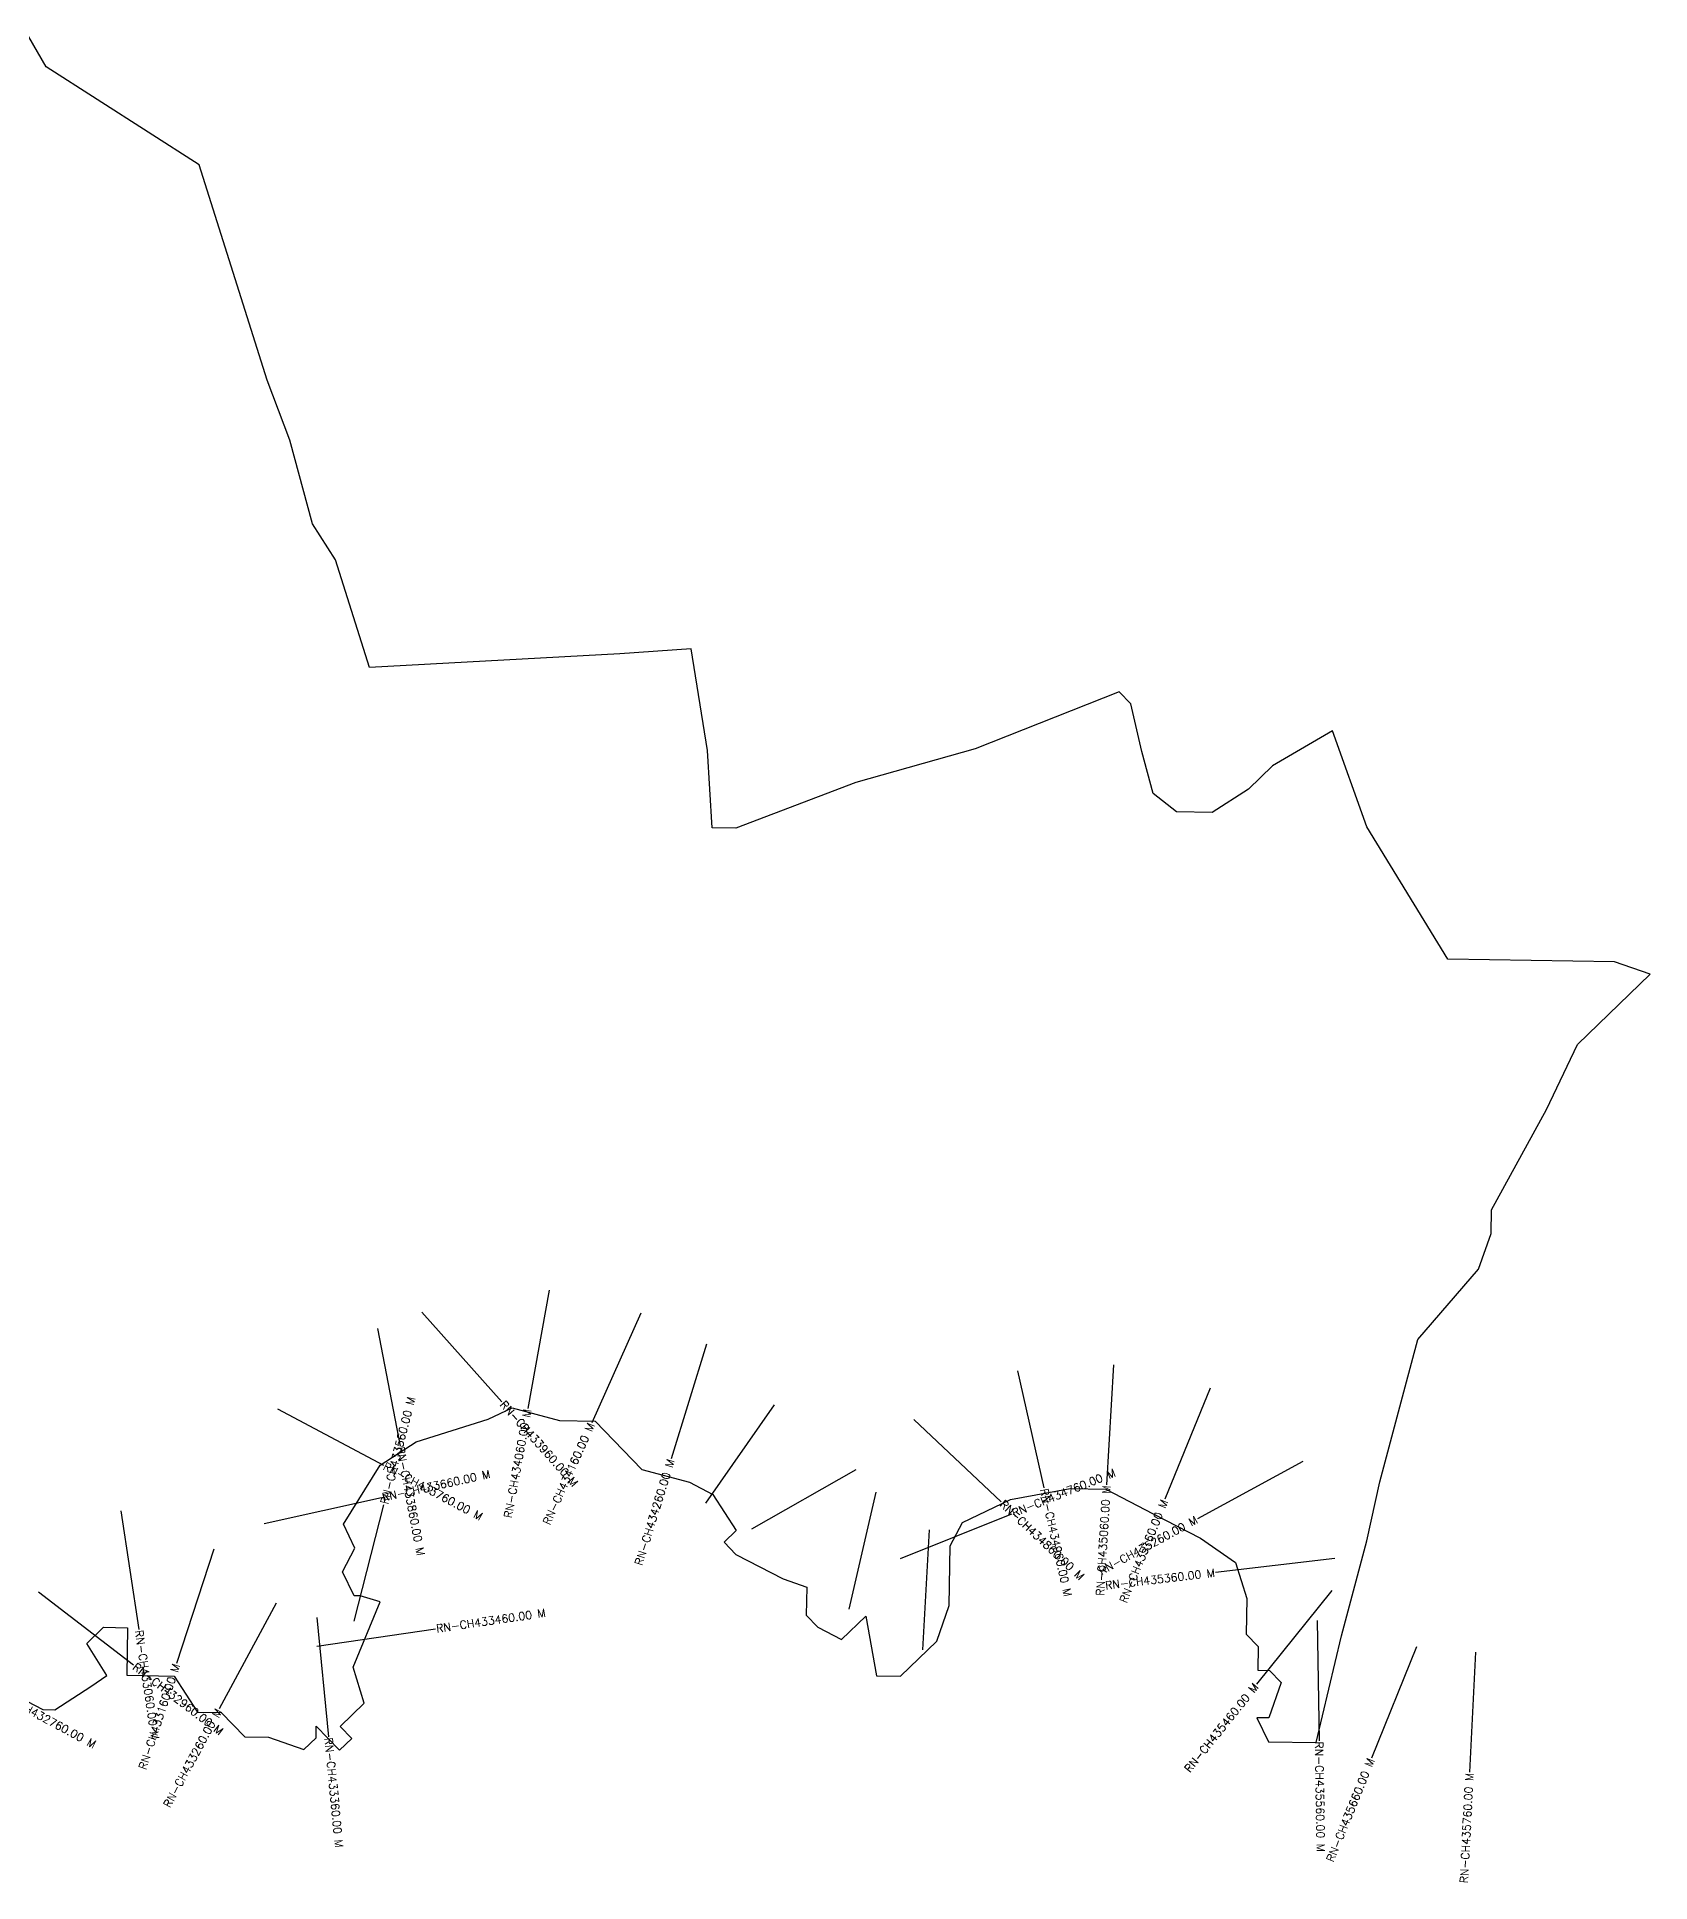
# Model space of a CAD drawing. Header units: metres. Extents: x 305188 to 309375, y 1922807 to 1926263.
# Drawn here: x 307359 to 309375, y 1922807 to 1925113 of the extents above; entities that cross this region are included whole.
import ezdxf
from ezdxf.enums import TextEntityAlignment as Align

# ---------------------------------------------------------------- set-up
doc = ezdxf.new("R2010")
doc.units = ezdxf.units.M
for name, color, linetype in [('CS', 134, 'Continuous'), ('CSMark', 6, 'Continuous'), ('VILLAGE BOUNDRY', 10, 'Continuous')]:
    doc.layers.add(name, color=color, linetype=linetype)
doc.styles.get("Standard").update_dxf_attribs({"font": 'simplex.shx'})

msp = doc.modelspace()

# ---------------------------------------------------------------- linework, layer by layer
at = {"layer": 'CS'}
for p, q in [((307999.1, 1923546.8), (307972.2, 1923399.2)), ((307840, 1923519.6), (307939.9, 1923407.6)), ((308113.5, 1923518.2), (308052.1, 1923381.4)), ((307784.3, 1923499.2), (307812.6, 1923351.9)), ((308195.6, 1923479.7), (308151.4, 1923336.4)), ((308584.2, 1923446.2), (308617, 1923299.9)), ((308704.2, 1923453.7), (308695.5, 1923303.9)), ((308825, 1923424.5), (308768.3, 1923285.7)), ((307659.6, 1923398.8), (307792, 1923328.4)), ((308280.2, 1923403.8), (308194.5, 1923280.7)), ((308454.6, 1923385.4), (308563.8, 1923282.6)), ((308940.9, 1923332.8), (308809, 1923261.4)), ((308382.3, 1923322.4), (308251.9, 1923248.3)), ((307643, 1923255.3), (307789.5, 1923287.7)), ((308407.1, 1923294.5), (308373.5, 1923148.2)), ((307463.6, 1923271.4), (307486.2, 1923123.1)), ((307755.3, 1923133.5), (307792.5, 1923278.8)), ((308437.9, 1923211.5), (308577, 1923267.6)), ((308473.8, 1923247.5), (308465.3, 1923097.7)), ((307579.9, 1923223.2), (307533.5, 1923080.6)), ((308980.8, 1923211.8), (308831.8, 1923194.2)), ((307360.7, 1923170), (307479.7, 1923078.7)), ((308977, 1923171.6), (308882.9, 1923054.7)), ((307658, 1923156), (307586.8, 1923024)), ((307708.5, 1923138.1), (307723.1, 1922988.8)), ((307708.5, 1923102), (307856.9, 1923123.8)), ((308958.6, 1923134), (308961, 1922984)), ((309082.7, 1923101.4), (309026.5, 1922962.3)), ((309156.4, 1923094.5), (309148.9, 1922944.7))]:
    msp.add_line(p, q, dxfattribs=at)
at = {"layer": 'VILLAGE BOUNDRY'}
msp.add_lwpolyline([(307336.7, 1923038.2), (307366.2, 1923022.9), (307381.1, 1923022.6), (307426.2, 1923051.6), (307446.2, 1923065.5), (307421.2, 1923105.4), (307442.3, 1923125.7), (307472, 1923125.2), (307471.1, 1923065.8), (307530.5, 1923064.8), (307559.5, 1923019.7), (307589.3, 1923019.2), (307618.5, 1922988.9), (307648.3, 1922988.5), (307692.6, 1922972.9), (307707.8, 1922987.5), (307708, 1923002.3), (307737.2, 1922972.1), (307752.4, 1922986.7), (307737.7, 1923001.8), (307768, 1923031.1), (307753.9, 1923076), (307788, 1923157.4), (307762.8, 1923165), (307755.3, 1923165.2), (307740.9, 1923195.2), (307756.3, 1923224.7), (307741.9, 1923254.7), (307787.7, 1923328.3), (307832.9, 1923357.3), (307922.6, 1923385.6), (307952.6, 1923399.9), (308011.8, 1923384.1), (308056.4, 1923383.3), (308114.9, 1923322.9), (308174.2, 1923307), (308203.7, 1923291.7), (308232.6, 1923246.6), (308217.5, 1923231.9), (308232.2, 1923216.8), (308291.2, 1923186.1), (308320.8, 1923175.7), (308320.2, 1923141), (308334.8, 1923125.9), (308364.3, 1923110.5), (308394.5, 1923139.8), (308408.2, 1923065.1), (308437.9, 1923064.7), (308483.3, 1923108.5), (308498.9, 1923152.9), (308500.1, 1923227.3), (308515.4, 1923256.8), (308575.4, 1923285.5), (308650.1, 1923299.2), (308694.7, 1923298.4), (308753.6, 1923267.7), (308812.7, 1923237), (308856.8, 1923206.5), (308870.9, 1923161.6), (308870.1, 1923117), (308884.8, 1923101.9), (308884.3, 1923072.2), (308899.2, 1923071.9), (308913.8, 1923056.8), (308898.2, 1923012.4), (308883.3, 1923012.7), (308897.7, 1922982.7), (308957.2, 1922981.7), (308989.1, 1923115.1), (309020.8, 1923233.6), (309036.9, 1923307.6), (309068.6, 1923426.1), (309084.5, 1923485.4), (309160.3, 1923573.4), (309176, 1923617.7), (309176.4, 1923647.5), (309245.4, 1923772.8), (309284, 1923853.9), (309374.7, 1923941.7), (309330.3, 1923957.3), (309122.1, 1923960.8), (309020.7, 1924126.1), (308978, 1924245.8), (308903, 1924202.4), (308872.7, 1924173.1), (308827.6, 1924144.1), (308783, 1924144.9), (308753.6, 1924167.6), (308739.6, 1924220), (308725.7, 1924279.7), (308711.1, 1924294.8), (308531.4, 1924223.4), (308382, 1924181.2), (308232.3, 1924124.2), (308202.5, 1924124.7), (308196.7, 1924221.5), (308176.5, 1924348.3), (308087.1, 1924342.3), (307774.5, 1924325.1), (307732.1, 1924459.7), (307703.1, 1924504.8), (307675, 1924609.4), (307646.5, 1924684.3), (307561.7, 1924953.4), (307370.4, 1925075.6), (307348.7, 1925113.1)], dxfattribs=at)

# ---------------------------------------------------------------- texts
at = {"layer": 'CSMark'}
for s, rotation, p in [('RN-CH433560.00 M', 75.6469, (307792.8, 1923279.8)), ('RN-CH433960.00 M', 311.7142, (307940.5, 1923406.8)), ('RN-CH433860.00 M', 280.8796, (307812.8, 1923351)), ('RN-CH433760.00 M', 331.9949, (307792.9, 1923327.9)), ('RN-CH433660.00 M', 12.4424, (307790.4, 1923287.9)), ('RN-CH434760.00 M', 21.9504, (308577.9, 1923268)), ('RN-CH434860.00 M', 316.7538, (308564.6, 1923281.9)), ('RN-CH434960.00 M', 282.6525, (308617.2, 1923298.9)), ('RN-CH433460.00 M', 8.3603, (307857.9, 1923124)), ('RN-CH433060.00 M', 278.6472, (307486.3, 1923122.1)), ('RN-CH432960.00 M', 322.506, (307480.5, 1923078.1)), ('RN-CH432760.00 M', 331.782, (307310.1, 1923043.7)), ('RN-CH433360.00 M', 275.5686, (307723.2, 1922987.8)), ('RN-CH435560.00 M', 270.9072, (308961, 1922983))]:
    msp.add_text(s, height=10, rotation=rotation, dxfattribs=at).set_placement(p, align=Align.MIDDLE_LEFT)
for s, rotation, p in [('RN-CH434060.00 M', 79.6575, (307972, 1923398.2)), ('RN-CH434160.00 M', 65.8341, (308051.7, 1923380.5)), ('RN-CH434260.00 M', 72.8343, (308151.1, 1923335.4)), ('RN-CH435060.00 M', 86.6386, (308695.4, 1923302.9)), ('RN-CH435160.00 M', 67.8065, (308768, 1923284.7)), ('RN-CH435260.00 M', 28.4172, (308808.1, 1923260.9)), ('RN-CH435360.00 M', 6.7401, (308830.8, 1923194.1)), ('RN-CH433160.00 M', 71.9508, (307533.2, 1923079.7)), ('RN-CH435460.00 M', 51.1592, (308882.3, 1923053.9)), ('RN-CH433260.00 M', 61.647, (307586.3, 1923023.1)), ('RN-CH435660.00 M', 67.9889, (309026.1, 1922961.4)), ('RN-CH435760.00 M', 87.1391, (309148.9, 1922943.7))]:
    msp.add_text(s, height=10, rotation=rotation, dxfattribs=at).set_placement(p, align=Align.MIDDLE_RIGHT)

doc.saveas('drawing.dxf')
